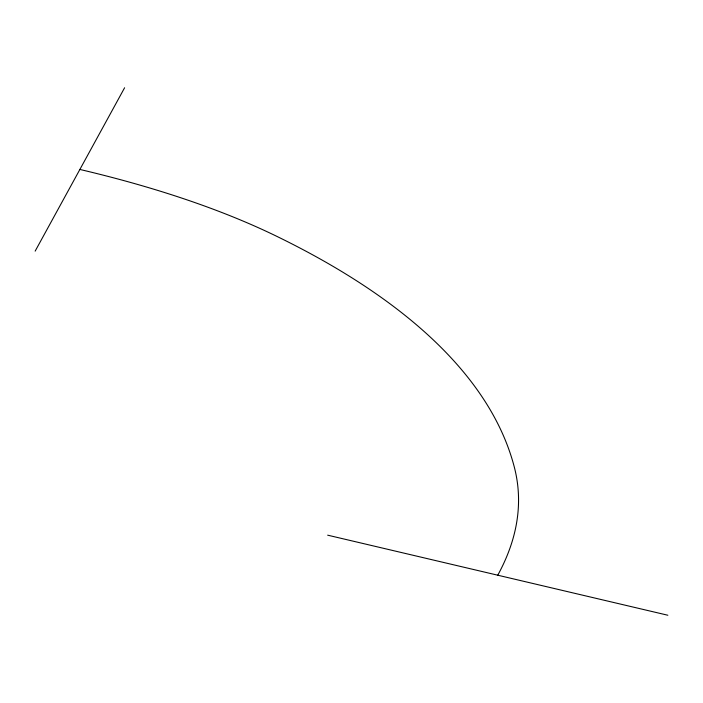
<?xml version="1.0" encoding="UTF-8"?>
<svg xmlns="http://www.w3.org/2000/svg" width="703" height="703" viewBox="0 0 703 703"><rect width="100%" height="100%" fill="white"/><g stroke="black" fill="none" stroke-linecap="round" stroke-linejoin="round"><path stroke-width="1.05" d="M35.15 251.138L124.607 87.761M327.66 535.168L667.85 615.239M497.759 575.203A1060.941 371.553 -4.9 0 0 514.245 466.827A1602.796 561.31 -4.9 0 0 276.956 236.419A1060.941 371.553 -4.9 0 0 79.878 169.449"/></g></svg>
